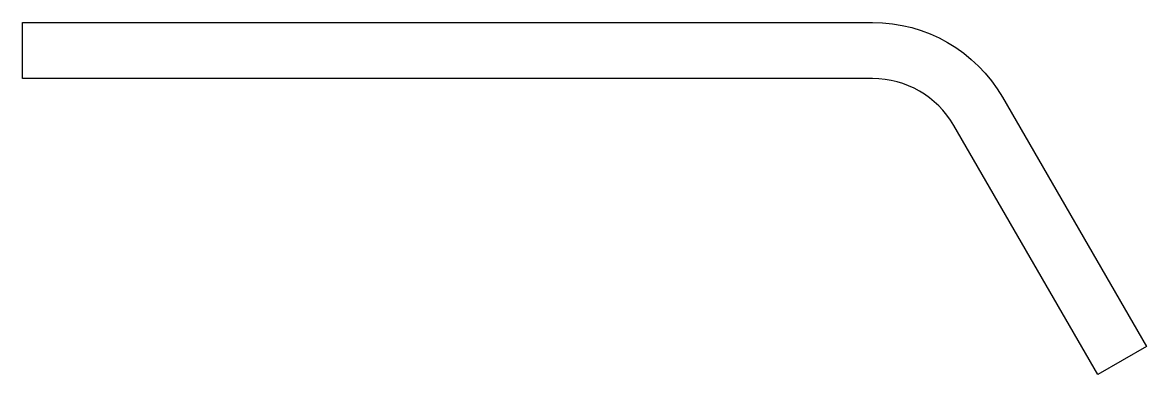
# Model space of a CAD drawing. Extents: x 166 to 196, y 234.2 to 243.6.
import ezdxf

# ---------------------------------------------------------------- set-up
doc = ezdxf.new("R2010")
doc.units = 0
doc.layers.add('ANA', color=220, linetype='CONTINUOUS')

msp = doc.modelspace()

# ---------------------------------------------------------------- linework, layer by layer
at = {"layer": 'ANA'}
msp.add_lwpolyline([(194.723, 234.177), (190.878, 240.837, 0.267949), (188.713, 242.087), (166.022, 242.087), (166.022, 243.587), (188.713, 243.587, -0.267949), (192.177, 241.587), (196.022, 234.927)], format="xyb", close=True, dxfattribs=at)

doc.saveas('drawing.dxf')
